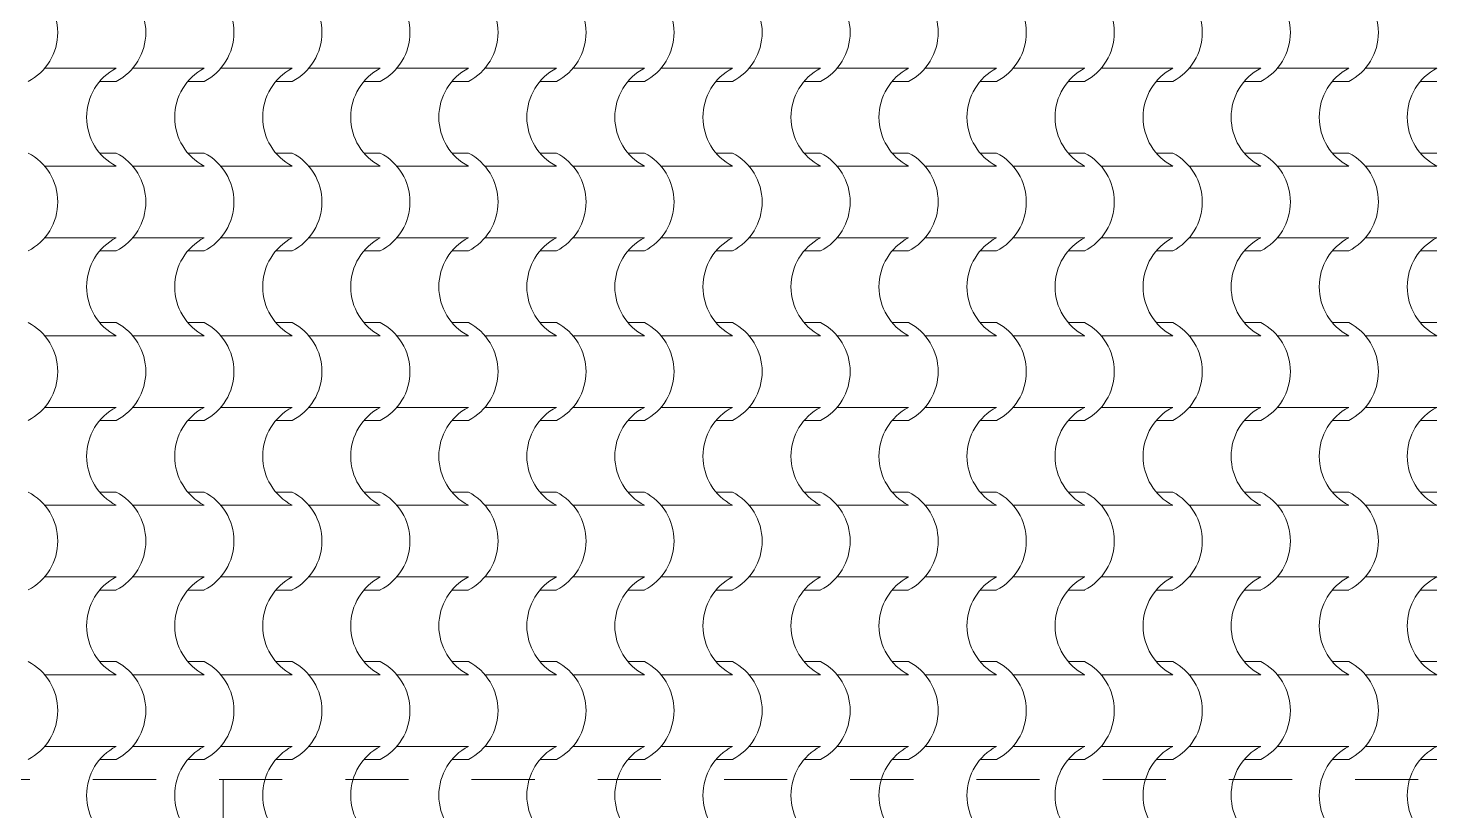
# Model space of a CAD drawing. Header units: metres. Extents: x -41 to 412, y -15 to 25.
# Drawn here: x 138.128 to 140.49, y 7.904 to 9.218 of the extents above; entities that cross this region are included whole.
import ezdxf

# ---------------------------------------------------------------- set-up
doc = ezdxf.new("R2010")
doc.units = ezdxf.units.M
doc.header["$MEASUREMENT"] = 0
doc.linetypes.add('Dashed', pattern=[0.211667, 0.105833, -0.105833])
doc.linetypes.add('Dot & Dashed', pattern=[0.335139, 0.15875, -0.088194, 0, -0.088194])
for name, color, linetype in [('2D Drafting - General', 7, 'Continuous'), ('Shell - Roof', 7, 'Continuous'), ('Structural - Grid', 7, 'Continuous')]:
    doc.layers.add(name, color=color, linetype=linetype)

# ---------------------------------------------------------------- blocks, each defined once
blk = doc.blocks.new('*X48', base_point=(152.192, 0))
at = {"layer": 'Shell - Roof', "color": 23, "linetype": 'Continuous', "lineweight": 13, "true_color": 0xbf8080}
for p, q in [((138.1556, 9.1503), (138.2154, 9.1503)), ((138.2154, 9.1503), (138.2753, 9.1503)), ((138.3032, 9.1503), (138.3631, 9.1503)), ((138.3631, 9.1503), (138.4229, 9.1503)), ((138.4508, 9.1503), (138.5107, 9.1503)), ((138.5107, 9.1503), (138.5706, 9.1503)), ((138.5985, 9.1503), (138.6583, 9.1503)), ((138.6583, 9.1503), (138.7182, 9.1503)), ((138.7461, 9.1503), (138.806, 9.1503)), ((138.806, 9.1503), (138.8658, 9.1503)), ((138.8937, 9.1503), (138.9536, 9.1503)), ((138.9536, 9.1503), (139.0135, 9.1503)), ((139.0414, 9.1503), (139.1012, 9.1503)), ((139.1012, 9.1503), (139.1611, 9.1503)), ((139.189, 9.1503), (139.2489, 9.1503)), ((139.2489, 9.1503), (139.3087, 9.1503)), ((139.3366, 9.1503), (139.3965, 9.1503)), ((139.3965, 9.1503), (139.4564, 9.1503)), ((139.4843, 9.1503), (139.5441, 9.1503)), ((139.5441, 9.1503), (139.604, 9.1503)), ((139.6319, 9.1503), (139.6918, 9.1503)), ((139.6918, 9.1503), (139.7516, 9.1503)), ((139.7795, 9.1503), (139.8394, 9.1503)), ((139.8394, 9.1503), (139.8993, 9.1503)), ((139.9272, 9.1503), (139.987, 9.1503)), ((139.987, 9.1503), (140.0469, 9.1503)), ((140.0748, 9.1503), (140.1347, 9.1503)), ((140.1347, 9.1503), (140.1945, 9.1503)), ((140.2224, 9.1503), (140.2823, 9.1503)), ((140.2823, 9.1503), (140.3422, 9.1503)), ((140.3701, 9.1503), (140.4299, 9.1503)), ((140.4299, 9.1503), (140.4898, 9.1503)), ((138.2478, 9.1283), (138.2753, 9.1283)), ((138.3954, 9.1283), (138.4229, 9.1283)), ((138.5431, 9.1283), (138.5706, 9.1283)), ((138.6907, 9.1283), (138.7182, 9.1283)), ((138.8383, 9.1283), (138.8658, 9.1283)), ((138.986, 9.1283), (139.0135, 9.1283)), ((139.1336, 9.1283), (139.1611, 9.1283)), ((139.2812, 9.1283), (139.3087, 9.1283)), ((139.4289, 9.1283), (139.4564, 9.1283)), ((139.5765, 9.1283), (139.604, 9.1283)), ((139.7241, 9.1283), (139.7516, 9.1283)), ((139.8717, 9.1283), (139.8993, 9.1283)), ((140.0194, 9.1283), (140.0469, 9.1283)), ((140.167, 9.1283), (140.1945, 9.1283)), ((140.3146, 9.1283), (140.3422, 9.1283)), ((140.4623, 9.1283), (140.4898, 9.1283)), ((138.2478, 9.008), (138.2753, 9.008)), ((138.3954, 9.008), (138.4229, 9.008)), ((138.5431, 9.008), (138.5706, 9.008)), ((138.6907, 9.008), (138.7182, 9.008)), ((138.8383, 9.008), (138.8658, 9.008)), ((138.986, 9.008), (139.0135, 9.008)), ((139.1336, 9.008), (139.1611, 9.008)), ((139.2812, 9.008), (139.3087, 9.008)), ((139.4289, 9.008), (139.4564, 9.008)), ((139.5765, 9.008), (139.604, 9.008)), ((139.7241, 9.008), (139.7516, 9.008)), ((139.8717, 9.008), (139.8993, 9.008)), ((140.0194, 9.008), (140.0469, 9.008)), ((140.167, 9.008), (140.1945, 9.008)), ((140.3146, 9.008), (140.3422, 9.008)), ((140.4623, 9.008), (140.4898, 9.008)), ((138.1556, 8.986), (138.2154, 8.986)), ((138.2154, 8.986), (138.2753, 8.986)), ((138.3032, 8.986), (138.3631, 8.986)), ((138.3631, 8.986), (138.4229, 8.986)), ((138.4508, 8.986), (138.5107, 8.986)), ((138.5107, 8.986), (138.5706, 8.986)), ((138.5985, 8.986), (138.6583, 8.986)), ((138.6583, 8.986), (138.7182, 8.986)), ((138.7461, 8.986), (138.806, 8.986)), ((138.806, 8.986), (138.8658, 8.986)), ((138.8937, 8.986), (138.9536, 8.986)), ((138.9536, 8.986), (139.0135, 8.986)), ((139.0414, 8.986), (139.1012, 8.986)), ((139.1012, 8.986), (139.1611, 8.986)), ((139.189, 8.986), (139.2489, 8.986)), ((139.2489, 8.986), (139.3087, 8.986)), ((139.3366, 8.986), (139.3965, 8.986)), ((139.3965, 8.986), (139.4564, 8.986)), ((139.4843, 8.986), (139.5441, 8.986)), ((139.5441, 8.986), (139.604, 8.986)), ((139.6319, 8.986), (139.6918, 8.986)), ((139.6918, 8.986), (139.7516, 8.986)), ((139.7795, 8.986), (139.8394, 8.986)), ((139.8394, 8.986), (139.8993, 8.986)), ((139.9272, 8.986), (139.987, 8.986)), ((139.987, 8.986), (140.0469, 8.986)), ((140.0748, 8.986), (140.1347, 8.986)), ((140.1347, 8.986), (140.1945, 8.986)), ((140.2224, 8.986), (140.2823, 8.986)), ((140.2823, 8.986), (140.3422, 8.986)), ((140.3701, 8.986), (140.4299, 8.986)), ((140.4299, 8.986), (140.4898, 8.986)), ((138.1556, 8.8658), (138.2154, 8.8658)), ((138.2154, 8.8658), (138.2753, 8.8658)), ((138.3032, 8.8658), (138.3631, 8.8658)), ((138.3631, 8.8658), (138.4229, 8.8658)), ((138.4508, 8.8658), (138.5107, 8.8658)), ((138.5107, 8.8658), (138.5706, 8.8658)), ((138.5985, 8.8658), (138.6583, 8.8658)), ((138.6583, 8.8658), (138.7182, 8.8658)), ((138.7461, 8.8658), (138.806, 8.8658)), ((138.806, 8.8658), (138.8658, 8.8658)), ((138.8937, 8.8658), (138.9536, 8.8658)), ((138.9536, 8.8658), (139.0135, 8.8658)), ((139.0414, 8.8658), (139.1012, 8.8658)), ((139.1012, 8.8658), (139.1611, 8.8658)), ((139.189, 8.8658), (139.2489, 8.8658)), ((139.2489, 8.8658), (139.3087, 8.8658)), ((139.3366, 8.8658), (139.3965, 8.8658)), ((139.3965, 8.8658), (139.4564, 8.8658)), ((139.4843, 8.8658), (139.5441, 8.8658)), ((139.5441, 8.8658), (139.604, 8.8658)), ((139.6319, 8.8658), (139.6918, 8.8658)), ((139.6918, 8.8658), (139.7516, 8.8658)), ((139.7795, 8.8658), (139.8394, 8.8658)), ((139.8394, 8.8658), (139.8993, 8.8658)), ((139.9272, 8.8658), (139.987, 8.8658)), ((139.987, 8.8658), (140.0469, 8.8658)), ((140.0748, 8.8658), (140.1347, 8.8658)), ((140.1347, 8.8658), (140.1945, 8.8658)), ((140.2224, 8.8658), (140.2823, 8.8658)), ((140.2823, 8.8658), (140.3422, 8.8658)), ((140.3701, 8.8658), (140.4299, 8.8658)), ((140.4299, 8.8658), (140.4898, 8.8658)), ((138.2478, 8.8438), (138.2753, 8.8438)), ((138.3954, 8.8438), (138.4229, 8.8438)), ((138.5431, 8.8438), (138.5706, 8.8438)), ((138.6907, 8.8438), (138.7182, 8.8438)), ((138.8383, 8.8438), (138.8658, 8.8438)), ((138.986, 8.8438), (139.0135, 8.8438)), ((139.1336, 8.8438), (139.1611, 8.8438)), ((139.2812, 8.8438), (139.3087, 8.8438)), ((139.4289, 8.8438), (139.4564, 8.8438)), ((139.5765, 8.8438), (139.604, 8.8438)), ((139.7241, 8.8438), (139.7516, 8.8438)), ((139.8717, 8.8438), (139.8993, 8.8438)), ((140.0194, 8.8438), (140.0469, 8.8438)), ((140.167, 8.8438), (140.1945, 8.8438)), ((140.3146, 8.8438), (140.3422, 8.8438)), ((140.4623, 8.8438), (140.4898, 8.8438)), ((138.2478, 8.7236), (138.2753, 8.7236)), ((138.3954, 8.7236), (138.4229, 8.7236)), ((138.5431, 8.7236), (138.5706, 8.7236)), ((138.6907, 8.7236), (138.7182, 8.7236)), ((138.8383, 8.7236), (138.8658, 8.7236)), ((138.986, 8.7236), (139.0135, 8.7236)), ((139.1336, 8.7236), (139.1611, 8.7236)), ((139.2812, 8.7236), (139.3087, 8.7236)), ((139.4289, 8.7236), (139.4564, 8.7236)), ((139.5765, 8.7236), (139.604, 8.7236)), ((139.7241, 8.7236), (139.7516, 8.7236)), ((139.8717, 8.7236), (139.8993, 8.7236)), ((140.0194, 8.7236), (140.0469, 8.7236)), ((140.167, 8.7236), (140.1945, 8.7236)), ((140.3146, 8.7236), (140.3422, 8.7236)), ((140.4623, 8.7236), (140.4898, 8.7236)), ((138.1556, 8.7015), (138.2154, 8.7015)), ((138.2154, 8.7015), (138.2753, 8.7015)), ((138.3032, 8.7015), (138.3631, 8.7015)), ((138.3631, 8.7015), (138.4229, 8.7015)), ((138.4508, 8.7015), (138.5107, 8.7015)), ((138.5107, 8.7015), (138.5706, 8.7015)), ((138.5985, 8.7015), (138.6583, 8.7015)), ((138.6583, 8.7015), (138.7182, 8.7015)), ((138.7461, 8.7015), (138.806, 8.7015)), ((138.806, 8.7015), (138.8658, 8.7015)), ((138.8937, 8.7015), (138.9536, 8.7015)), ((138.9536, 8.7015), (139.0135, 8.7015)), ((139.0414, 8.7015), (139.1012, 8.7015)), ((139.1012, 8.7015), (139.1611, 8.7015)), ((139.189, 8.7015), (139.2489, 8.7015)), ((139.2489, 8.7015), (139.3087, 8.7015)), ((139.3366, 8.7015), (139.3965, 8.7015)), ((139.3965, 8.7015), (139.4564, 8.7015)), ((139.4843, 8.7015), (139.5441, 8.7015)), ((139.5441, 8.7015), (139.604, 8.7015)), ((139.6319, 8.7015), (139.6918, 8.7015)), ((139.6918, 8.7015), (139.7516, 8.7015)), ((139.7795, 8.7015), (139.8394, 8.7015)), ((139.8394, 8.7015), (139.8993, 8.7015)), ((139.9272, 8.7015), (139.987, 8.7015)), ((139.987, 8.7015), (140.0469, 8.7015)), ((140.0748, 8.7015), (140.1347, 8.7015)), ((140.1347, 8.7015), (140.1945, 8.7015)), ((140.2224, 8.7015), (140.2823, 8.7015)), ((140.2823, 8.7015), (140.3422, 8.7015)), ((140.3701, 8.7015), (140.4299, 8.7015)), ((140.4299, 8.7015), (140.4898, 8.7015)), ((138.1556, 8.5813), (138.2154, 8.5813)), ((138.2154, 8.5813), (138.2753, 8.5813)), ((138.3032, 8.5813), (138.3631, 8.5813)), ((138.3631, 8.5813), (138.4229, 8.5813)), ((138.4508, 8.5813), (138.5107, 8.5813)), ((138.5107, 8.5813), (138.5706, 8.5813)), ((138.5985, 8.5813), (138.6583, 8.5813)), ((138.6583, 8.5813), (138.7182, 8.5813)), ((138.7461, 8.5813), (138.806, 8.5813)), ((138.806, 8.5813), (138.8658, 8.5813)), ((138.8937, 8.5813), (138.9536, 8.5813)), ((138.9536, 8.5813), (139.0135, 8.5813)), ((139.0414, 8.5813), (139.1012, 8.5813)), ((139.1012, 8.5813), (139.1611, 8.5813)), ((139.189, 8.5813), (139.2489, 8.5813)), ((139.2489, 8.5813), (139.3087, 8.5813)), ((139.3366, 8.5813), (139.3965, 8.5813)), ((139.3965, 8.5813), (139.4564, 8.5813)), ((139.4843, 8.5813), (139.5441, 8.5813)), ((139.5441, 8.5813), (139.604, 8.5813)), ((139.6319, 8.5813), (139.6918, 8.5813)), ((139.6918, 8.5813), (139.7516, 8.5813)), ((139.7795, 8.5813), (139.8394, 8.5813)), ((139.8394, 8.5813), (139.8993, 8.5813)), ((139.9272, 8.5813), (139.987, 8.5813)), ((139.987, 8.5813), (140.0469, 8.5813)), ((140.0748, 8.5813), (140.1347, 8.5813)), ((140.1347, 8.5813), (140.1945, 8.5813)), ((140.2224, 8.5813), (140.2823, 8.5813)), ((140.2823, 8.5813), (140.3422, 8.5813)), ((140.3701, 8.5813), (140.4299, 8.5813)), ((140.4299, 8.5813), (140.4898, 8.5813)), ((138.2478, 8.5593), (138.2753, 8.5593)), ((138.3954, 8.5593), (138.4229, 8.5593)), ((138.5431, 8.5593), (138.5706, 8.5593)), ((138.6907, 8.5593), (138.7182, 8.5593)), ((138.8383, 8.5593), (138.8658, 8.5593)), ((138.986, 8.5593), (139.0135, 8.5593)), ((139.1336, 8.5593), (139.1611, 8.5593)), ((139.2812, 8.5593), (139.3087, 8.5593)), ((139.4289, 8.5593), (139.4564, 8.5593)), ((139.5765, 8.5593), (139.604, 8.5593)), ((139.7241, 8.5593), (139.7516, 8.5593)), ((139.8717, 8.5593), (139.8993, 8.5593)), ((140.0194, 8.5593), (140.0469, 8.5593)), ((140.167, 8.5593), (140.1945, 8.5593)), ((140.3146, 8.5593), (140.3422, 8.5593)), ((140.4623, 8.5593), (140.4898, 8.5593)), ((138.2478, 8.4391), (138.2753, 8.4391)), ((138.3954, 8.4391), (138.4229, 8.4391)), ((138.5431, 8.4391), (138.5706, 8.4391)), ((138.6907, 8.4391), (138.7182, 8.4391)), ((138.8383, 8.4391), (138.8658, 8.4391)), ((138.986, 8.4391), (139.0135, 8.4391)), ((139.1336, 8.4391), (139.1611, 8.4391)), ((139.2812, 8.4391), (139.3087, 8.4391)), ((139.4289, 8.4391), (139.4564, 8.4391)), ((139.5765, 8.4391), (139.604, 8.4391)), ((139.7241, 8.4391), (139.7516, 8.4391)), ((139.8717, 8.4391), (139.8993, 8.4391)), ((140.0194, 8.4391), (140.0469, 8.4391)), ((140.167, 8.4391), (140.1945, 8.4391)), ((140.3146, 8.4391), (140.3422, 8.4391)), ((140.4623, 8.4391), (140.4898, 8.4391)), ((138.1556, 8.4171), (138.2154, 8.4171)), ((138.2154, 8.4171), (138.2753, 8.4171)), ((138.3032, 8.4171), (138.3631, 8.4171)), ((138.3631, 8.4171), (138.4229, 8.4171)), ((138.4508, 8.4171), (138.5107, 8.4171)), ((138.5107, 8.4171), (138.5706, 8.4171)), ((138.5985, 8.4171), (138.6583, 8.4171)), ((138.6583, 8.4171), (138.7182, 8.4171)), ((138.7461, 8.4171), (138.806, 8.4171)), ((138.806, 8.4171), (138.8658, 8.4171)), ((138.8937, 8.4171), (138.9536, 8.4171)), ((138.9536, 8.4171), (139.0135, 8.4171)), ((139.0414, 8.4171), (139.1012, 8.4171)), ((139.1012, 8.4171), (139.1611, 8.4171)), ((139.189, 8.4171), (139.2489, 8.4171)), ((139.2489, 8.4171), (139.3087, 8.4171)), ((139.3366, 8.4171), (139.3965, 8.4171)), ((139.3965, 8.4171), (139.4564, 8.4171)), ((139.4843, 8.4171), (139.5441, 8.4171)), ((139.5441, 8.4171), (139.604, 8.4171)), ((139.6319, 8.4171), (139.6918, 8.4171)), ((139.6918, 8.4171), (139.7516, 8.4171)), ((139.7795, 8.4171), (139.8394, 8.4171)), ((139.8394, 8.4171), (139.8993, 8.4171)), ((139.9272, 8.4171), (139.987, 8.4171)), ((139.987, 8.4171), (140.0469, 8.4171)), ((140.0748, 8.4171), (140.1347, 8.4171)), ((140.1347, 8.4171), (140.1945, 8.4171)), ((140.2224, 8.4171), (140.2823, 8.4171)), ((140.2823, 8.4171), (140.3422, 8.4171)), ((140.3701, 8.4171), (140.4299, 8.4171)), ((140.4299, 8.4171), (140.4898, 8.4171)), ((138.1556, 8.2968), (138.2154, 8.2968)), ((138.2154, 8.2968), (138.2753, 8.2968)), ((138.3032, 8.2968), (138.3631, 8.2968)), ((138.3631, 8.2968), (138.4229, 8.2968)), ((138.4508, 8.2968), (138.5107, 8.2968)), ((138.5107, 8.2968), (138.5706, 8.2968)), ((138.5985, 8.2968), (138.6583, 8.2968)), ((138.6583, 8.2968), (138.7182, 8.2968)), ((138.7461, 8.2968), (138.806, 8.2968)), ((138.806, 8.2968), (138.8658, 8.2968)), ((138.8937, 8.2968), (138.9536, 8.2968)), ((138.9536, 8.2968), (139.0135, 8.2968)), ((139.0414, 8.2968), (139.1012, 8.2968)), ((139.1012, 8.2968), (139.1611, 8.2968)), ((139.189, 8.2968), (139.2489, 8.2968)), ((139.2489, 8.2968), (139.3087, 8.2968)), ((139.3366, 8.2968), (139.3965, 8.2968)), ((139.3965, 8.2968), (139.4564, 8.2968)), ((139.4843, 8.2968), (139.5441, 8.2968)), ((139.5441, 8.2968), (139.604, 8.2968)), ((139.6319, 8.2968), (139.6918, 8.2968)), ((139.6918, 8.2968), (139.7516, 8.2968)), ((139.7795, 8.2968), (139.8394, 8.2968)), ((139.8394, 8.2968), (139.8993, 8.2968)), ((139.9272, 8.2968), (139.987, 8.2968)), ((139.987, 8.2968), (140.0469, 8.2968)), ((140.0748, 8.2968), (140.1347, 8.2968)), ((140.1347, 8.2968), (140.1945, 8.2968)), ((140.2224, 8.2968), (140.2823, 8.2968)), ((140.2823, 8.2968), (140.3422, 8.2968)), ((140.3701, 8.2968), (140.4299, 8.2968)), ((140.4299, 8.2968), (140.4898, 8.2968)), ((138.2478, 8.2748), (138.2753, 8.2748)), ((138.3954, 8.2748), (138.4229, 8.2748)), ((138.5431, 8.2748), (138.5706, 8.2748)), ((138.6907, 8.2748), (138.7182, 8.2748)), ((138.8383, 8.2748), (138.8658, 8.2748)), ((138.986, 8.2748), (139.0135, 8.2748)), ((139.1336, 8.2748), (139.1611, 8.2748)), ((139.2812, 8.2748), (139.3087, 8.2748)), ((139.4289, 8.2748), (139.4564, 8.2748)), ((139.5765, 8.2748), (139.604, 8.2748)), ((139.7241, 8.2748), (139.7516, 8.2748)), ((139.8717, 8.2748), (139.8993, 8.2748)), ((140.0194, 8.2748), (140.0469, 8.2748)), ((140.167, 8.2748), (140.1945, 8.2748)), ((140.3146, 8.2748), (140.3422, 8.2748)), ((140.4623, 8.2748), (140.4898, 8.2748)), ((138.2478, 8.1546), (138.2753, 8.1546)), ((138.3954, 8.1546), (138.4229, 8.1546)), ((138.5431, 8.1546), (138.5706, 8.1546)), ((138.6907, 8.1546), (138.7182, 8.1546)), ((138.8383, 8.1546), (138.8658, 8.1546)), ((138.986, 8.1546), (139.0135, 8.1546)), ((139.1336, 8.1546), (139.1611, 8.1546)), ((139.2812, 8.1546), (139.3087, 8.1546)), ((139.4289, 8.1546), (139.4564, 8.1546)), ((139.5765, 8.1546), (139.604, 8.1546)), ((139.7241, 8.1546), (139.7516, 8.1546)), ((139.8717, 8.1546), (139.8993, 8.1546)), ((140.0194, 8.1546), (140.0469, 8.1546)), ((140.167, 8.1546), (140.1945, 8.1546)), ((140.3146, 8.1546), (140.3422, 8.1546)), ((140.4623, 8.1546), (140.4898, 8.1546)), ((138.1556, 8.1326), (138.2154, 8.1326)), ((138.2154, 8.1326), (138.2753, 8.1326)), ((138.3032, 8.1326), (138.3631, 8.1326)), ((138.3631, 8.1326), (138.4229, 8.1326)), ((138.4508, 8.1326), (138.5107, 8.1326)), ((138.5107, 8.1326), (138.5706, 8.1326)), ((138.5985, 8.1326), (138.6583, 8.1326)), ((138.6583, 8.1326), (138.7182, 8.1326)), ((138.7461, 8.1326), (138.806, 8.1326)), ((138.806, 8.1326), (138.8658, 8.1326)), ((138.8937, 8.1326), (138.9536, 8.1326)), ((138.9536, 8.1326), (139.0135, 8.1326)), ((139.0414, 8.1326), (139.1012, 8.1326)), ((139.1012, 8.1326), (139.1611, 8.1326)), ((139.189, 8.1326), (139.2489, 8.1326)), ((139.2489, 8.1326), (139.3087, 8.1326)), ((139.3366, 8.1326), (139.3965, 8.1326)), ((139.3965, 8.1326), (139.4564, 8.1326)), ((139.4843, 8.1326), (139.5441, 8.1326)), ((139.5441, 8.1326), (139.604, 8.1326)), ((139.6319, 8.1326), (139.6918, 8.1326)), ((139.6918, 8.1326), (139.7516, 8.1326)), ((139.7795, 8.1326), (139.8394, 8.1326)), ((139.8394, 8.1326), (139.8993, 8.1326)), ((139.9272, 8.1326), (139.987, 8.1326)), ((139.987, 8.1326), (140.0469, 8.1326)), ((140.0748, 8.1326), (140.1347, 8.1326)), ((140.1347, 8.1326), (140.1945, 8.1326)), ((140.2224, 8.1326), (140.2823, 8.1326)), ((140.2823, 8.1326), (140.3422, 8.1326)), ((140.3701, 8.1326), (140.4299, 8.1326)), ((140.4299, 8.1326), (140.4898, 8.1326)), ((138.1556, 8.0124), (138.2154, 8.0124)), ((138.2154, 8.0124), (138.2753, 8.0124)), ((138.3032, 8.0124), (138.3631, 8.0124)), ((138.3631, 8.0124), (138.4229, 8.0124)), ((138.4508, 8.0124), (138.5107, 8.0124)), ((138.5107, 8.0124), (138.5706, 8.0124)), ((138.5985, 8.0124), (138.6583, 8.0124)), ((138.6583, 8.0124), (138.7182, 8.0124)), ((138.7461, 8.0124), (138.806, 8.0124)), ((138.806, 8.0124), (138.8658, 8.0124)), ((138.8937, 8.0124), (138.9536, 8.0124)), ((138.9536, 8.0124), (139.0135, 8.0124)), ((139.0414, 8.0124), (139.1012, 8.0124)), ((139.1012, 8.0124), (139.1611, 8.0124)), ((139.189, 8.0124), (139.2489, 8.0124)), ((139.2489, 8.0124), (139.3087, 8.0124)), ((139.3366, 8.0124), (139.3965, 8.0124)), ((139.3965, 8.0124), (139.4564, 8.0124)), ((139.4843, 8.0124), (139.5441, 8.0124)), ((139.5441, 8.0124), (139.604, 8.0124)), ((139.6319, 8.0124), (139.6918, 8.0124)), ((139.6918, 8.0124), (139.7516, 8.0124)), ((139.7795, 8.0124), (139.8394, 8.0124)), ((139.8394, 8.0124), (139.8993, 8.0124)), ((139.9272, 8.0124), (139.987, 8.0124)), ((139.987, 8.0124), (140.0469, 8.0124)), ((140.0748, 8.0124), (140.1347, 8.0124)), ((140.1347, 8.0124), (140.1945, 8.0124)), ((140.2224, 8.0124), (140.2823, 8.0124)), ((140.2823, 8.0124), (140.3422, 8.0124)), ((140.3701, 8.0124), (140.4299, 8.0124)), ((140.4299, 8.0124), (140.4898, 8.0124)), ((138.2478, 7.9903), (138.2753, 7.9903)), ((138.3954, 7.9903), (138.4229, 7.9903)), ((138.5431, 7.9903), (138.5706, 7.9903)), ((138.6907, 7.9903), (138.7182, 7.9903)), ((138.8383, 7.9903), (138.8658, 7.9903)), ((138.986, 7.9903), (139.0135, 7.9903)), ((139.1336, 7.9903), (139.1611, 7.9903)), ((139.2812, 7.9903), (139.3087, 7.9903)), ((139.4289, 7.9903), (139.4564, 7.9903)), ((139.5765, 7.9903), (139.604, 7.9903)), ((139.7241, 7.9903), (139.7516, 7.9903)), ((139.8717, 7.9903), (139.8993, 7.9903)), ((140.0194, 7.9903), (140.0469, 7.9903)), ((140.167, 7.9903), (140.1945, 7.9903)), ((140.3146, 7.9903), (140.3422, 7.9903)), ((140.4623, 7.9903), (140.4898, 7.9903))]:
    blk.add_line(p, q, dxfattribs=at)
for centre, major_axis, start_param, end_param in [((138.0871, 9.2104), (0, 0.0919), 3.607672, 5.817106), ((138.2347, 9.2104), (0, 0.0919), 3.607672, 5.817106), ((138.3824, 9.2104), (0, 0.0919), 3.607672, 5.817106), ((138.53, 9.2104), (0, 0.0919), 3.607672, 5.817106), ((138.6776, 9.2104), (0, 0.0919), 3.607672, 5.817106), ((138.8253, 9.2104), (0, 0.0919), 3.607672, 5.817106), ((138.9729, 9.2104), (0, 0.0919), 3.607672, 5.817106), ((139.1205, 9.2104), (0, 0.0919), 3.607672, 5.817106), ((139.2682, 9.2104), (0, 0.0919), 3.607672, 5.817106), ((139.4158, 9.2104), (0, 0.0919), 3.607672, 5.817106), ((139.5634, 9.2104), (0, 0.0919), 3.607672, 5.817106), ((139.7111, 9.2104), (0, 0.0919), 3.607672, 5.817106), ((139.8587, 9.2104), (0, 0.0919), 3.607672, 5.817106), ((140.0063, 9.2104), (0, 0.0919), 3.607672, 5.817106), ((140.154, 9.2104), (0, 0.0919), 3.607672, 5.817106), ((140.3016, 9.2104), (0, 0.0919), 3.607672, 5.817106), ((138.3165, 9.0679), (0, 0.0925), 0.471039, 1.56782), ((138.4642, 9.0679), (0, 0.0925), 0.471039, 1.56782), ((138.6118, 9.0679), (0, 0.0925), 0.471039, 1.56782), ((138.7594, 9.0679), (0, 0.0925), 0.471039, 1.56782), ((138.9071, 9.0679), (0, 0.0925), 0.471039, 1.56782), ((139.0547, 9.0679), (0, 0.0925), 0.471039, 1.56782), ((139.2023, 9.0679), (0, 0.0925), 0.471039, 1.56782), ((139.35, 9.0679), (0, 0.0925), 0.471039, 1.56782), ((139.4976, 9.0679), (0, 0.0925), 0.471039, 1.56782), ((139.6452, 9.0679), (0, 0.0925), 0.471039, 1.56782), ((139.7928, 9.0679), (0, 0.0925), 0.471039, 1.56782), ((139.9405, 9.0679), (0, 0.0925), 0.471039, 1.56782), ((140.0881, 9.0679), (0, 0.0925), 0.471039, 1.56782), ((140.2357, 9.0679), (0, 0.0925), 0.471039, 1.56782), ((140.3834, 9.0679), (0, 0.0925), 0.471039, 1.56782), ((140.531, 9.0679), (0, 0.0925), 0.471039, 1.56782), ((138.3165, 9.0684), (0, 0.0925), 1.573772, 2.670554), ((138.4642, 9.0684), (0, 0.0925), 1.573772, 2.670554), ((138.6118, 9.0684), (0, 0.0925), 1.573772, 2.670554), ((138.7594, 9.0684), (0, 0.0925), 1.573772, 2.670554), ((138.9071, 9.0684), (0, 0.0925), 1.573772, 2.670554), ((139.0547, 9.0684), (0, 0.0925), 1.573772, 2.670554), ((139.2023, 9.0684), (0, 0.0925), 1.573772, 2.670554), ((139.35, 9.0684), (0, 0.0925), 1.573772, 2.670554), ((139.4976, 9.0684), (0, 0.0925), 1.573772, 2.670554), ((139.6452, 9.0684), (0, 0.0925), 1.573772, 2.670554), ((139.7928, 9.0684), (0, 0.0925), 1.573772, 2.670554), ((139.9405, 9.0684), (0, 0.0925), 1.573772, 2.670554), ((140.0881, 9.0684), (0, 0.0925), 1.573772, 2.670554), ((140.2357, 9.0684), (0, 0.0925), 1.573772, 2.670554), ((140.3834, 9.0684), (0, 0.0925), 1.573772, 2.670554), ((140.531, 9.0684), (0, 0.0925), 1.573772, 2.670554), ((138.0871, 8.9259), (0, 0.0919), 3.607672, 5.817106), ((138.2347, 8.9259), (0, 0.0919), 3.607672, 5.817106), ((138.3824, 8.9259), (0, 0.0919), 3.607672, 5.817106), ((138.53, 8.9259), (0, 0.0919), 3.607672, 5.817106), ((138.6776, 8.9259), (0, 0.0919), 3.607672, 5.817106), ((138.8253, 8.9259), (0, 0.0919), 3.607672, 5.817106), ((138.9729, 8.9259), (0, 0.0919), 3.607672, 5.817106), ((139.1205, 8.9259), (0, 0.0919), 3.607672, 5.817106), ((139.2682, 8.9259), (0, 0.0919), 3.607672, 5.817106), ((139.4158, 8.9259), (0, 0.0919), 3.607672, 5.817106), ((139.5634, 8.9259), (0, 0.0919), 3.607672, 5.817106), ((139.7111, 8.9259), (0, 0.0919), 3.607672, 5.817106), ((139.8587, 8.9259), (0, 0.0919), 3.607672, 5.817106), ((140.0063, 8.9259), (0, 0.0919), 3.607672, 5.817106), ((140.154, 8.9259), (0, 0.0919), 3.607672, 5.817106), ((140.3016, 8.9259), (0, 0.0919), 3.607672, 5.817106), ((138.3165, 8.7834), (0, 0.0925), 0.471039, 1.56782), ((138.4642, 8.7834), (0, 0.0925), 0.471039, 1.56782), ((138.6118, 8.7834), (0, 0.0925), 0.471039, 1.56782), ((138.7594, 8.7834), (0, 0.0925), 0.471039, 1.56782), ((138.9071, 8.7834), (0, 0.0925), 0.471039, 1.56782), ((139.0547, 8.7834), (0, 0.0925), 0.471039, 1.56782), ((139.2023, 8.7834), (0, 0.0925), 0.471039, 1.56782), ((139.35, 8.7834), (0, 0.0925), 0.471039, 1.56782), ((139.4976, 8.7834), (0, 0.0925), 0.471039, 1.56782), ((139.6452, 8.7834), (0, 0.0925), 0.471039, 1.56782), ((139.7928, 8.7834), (0, 0.0925), 0.471039, 1.56782), ((139.9405, 8.7834), (0, 0.0925), 0.471039, 1.56782), ((140.0881, 8.7834), (0, 0.0925), 0.471039, 1.56782), ((140.2357, 8.7834), (0, 0.0925), 0.471039, 1.56782), ((140.3834, 8.7834), (0, 0.0925), 0.471039, 1.56782), ((140.531, 8.7834), (0, 0.0925), 0.471039, 1.56782), ((138.3165, 8.7839), (0, 0.0925), 1.573772, 2.670554), ((138.4642, 8.7839), (0, 0.0925), 1.573772, 2.670554), ((138.6118, 8.7839), (0, 0.0925), 1.573772, 2.670554), ((138.7594, 8.7839), (0, 0.0925), 1.573772, 2.670554), ((138.9071, 8.7839), (0, 0.0925), 1.573772, 2.670554), ((139.0547, 8.7839), (0, 0.0925), 1.573772, 2.670554), ((139.2023, 8.7839), (0, 0.0925), 1.573772, 2.670554), ((139.35, 8.7839), (0, 0.0925), 1.573772, 2.670554), ((139.4976, 8.7839), (0, 0.0925), 1.573772, 2.670554), ((139.6452, 8.7839), (0, 0.0925), 1.573772, 2.670554), ((139.7928, 8.7839), (0, 0.0925), 1.573772, 2.670554), ((139.9405, 8.7839), (0, 0.0925), 1.573772, 2.670554), ((140.0881, 8.7839), (0, 0.0925), 1.573772, 2.670554), ((140.2357, 8.7839), (0, 0.0925), 1.573772, 2.670554), ((140.3834, 8.7839), (0, 0.0925), 1.573772, 2.670554), ((140.531, 8.7839), (0, 0.0925), 1.573772, 2.670554), ((138.0871, 8.6414), (0, 0.0919), 3.607672, 5.817106), ((138.2347, 8.6414), (0, 0.0919), 3.607672, 5.817106), ((138.3824, 8.6414), (0, 0.0919), 3.607672, 5.817106), ((138.53, 8.6414), (0, 0.0919), 3.607672, 5.817106), ((138.6776, 8.6414), (0, 0.0919), 3.607672, 5.817106), ((138.8253, 8.6414), (0, 0.0919), 3.607672, 5.817106), ((138.9729, 8.6414), (0, 0.0919), 3.607672, 5.817106), ((139.1205, 8.6414), (0, 0.0919), 3.607672, 5.817106), ((139.2682, 8.6414), (0, 0.0919), 3.607672, 5.817106), ((139.4158, 8.6414), (0, 0.0919), 3.607672, 5.817106), ((139.5634, 8.6414), (0, 0.0919), 3.607672, 5.817106), ((139.7111, 8.6414), (0, 0.0919), 3.607672, 5.817106), ((139.8587, 8.6414), (0, 0.0919), 3.607672, 5.817106), ((140.0063, 8.6414), (0, 0.0919), 3.607672, 5.817106), ((140.154, 8.6414), (0, 0.0919), 3.607672, 5.817106), ((140.3016, 8.6414), (0, 0.0919), 3.607672, 5.817106), ((138.3165, 8.4989), (0, 0.0925), 0.471039, 1.56782), ((138.4642, 8.4989), (0, 0.0925), 0.471039, 1.56782), ((138.6118, 8.4989), (0, 0.0925), 0.471039, 1.56782), ((138.7594, 8.4989), (0, 0.0925), 0.471039, 1.56782), ((138.9071, 8.4989), (0, 0.0925), 0.471039, 1.56782), ((139.0547, 8.4989), (0, 0.0925), 0.471039, 1.56782), ((139.2023, 8.4989), (0, 0.0925), 0.471039, 1.56782), ((139.35, 8.4989), (0, 0.0925), 0.471039, 1.56782), ((139.4976, 8.4989), (0, 0.0925), 0.471039, 1.56782), ((139.6452, 8.4989), (0, 0.0925), 0.471039, 1.56782), ((139.7928, 8.4989), (0, 0.0925), 0.471039, 1.56782), ((139.9405, 8.4989), (0, 0.0925), 0.471039, 1.56782), ((140.0881, 8.4989), (0, 0.0925), 0.471039, 1.56782), ((140.2357, 8.4989), (0, 0.0925), 0.471039, 1.56782), ((140.3834, 8.4989), (0, 0.0925), 0.471039, 1.56782), ((140.531, 8.4989), (0, 0.0925), 0.471039, 1.56782), ((138.3165, 8.4995), (0, 0.0925), 1.573772, 2.670554), ((138.4642, 8.4995), (0, 0.0925), 1.573772, 2.670554), ((138.6118, 8.4995), (0, 0.0925), 1.573772, 2.670554), ((138.7594, 8.4995), (0, 0.0925), 1.573772, 2.670554), ((138.9071, 8.4995), (0, 0.0925), 1.573772, 2.670554), ((139.0547, 8.4995), (0, 0.0925), 1.573772, 2.670554), ((139.2023, 8.4995), (0, 0.0925), 1.573772, 2.670554), ((139.35, 8.4995), (0, 0.0925), 1.573772, 2.670554), ((139.4976, 8.4995), (0, 0.0925), 1.573772, 2.670554), ((139.6452, 8.4995), (0, 0.0925), 1.573772, 2.670554), ((139.7928, 8.4995), (0, 0.0925), 1.573772, 2.670554), ((139.9405, 8.4995), (0, 0.0925), 1.573772, 2.670554), ((140.0881, 8.4995), (0, 0.0925), 1.573772, 2.670554), ((140.2357, 8.4995), (0, 0.0925), 1.573772, 2.670554), ((140.3834, 8.4995), (0, 0.0925), 1.573772, 2.670554), ((140.531, 8.4995), (0, 0.0925), 1.573772, 2.670554), ((138.0871, 8.357), (0, 0.0919), 3.607672, 5.817106), ((138.2347, 8.357), (0, 0.0919), 3.607672, 5.817106), ((138.3824, 8.357), (0, 0.0919), 3.607672, 5.817106), ((138.53, 8.357), (0, 0.0919), 3.607672, 5.817106), ((138.6776, 8.357), (0, 0.0919), 3.607672, 5.817106), ((138.8253, 8.357), (0, 0.0919), 3.607672, 5.817106), ((138.9729, 8.357), (0, 0.0919), 3.607672, 5.817106), ((139.1205, 8.357), (0, 0.0919), 3.607672, 5.817106), ((139.2682, 8.357), (0, 0.0919), 3.607672, 5.817106), ((139.4158, 8.357), (0, 0.0919), 3.607672, 5.817106), ((139.5634, 8.357), (0, 0.0919), 3.607672, 5.817106), ((139.7111, 8.357), (0, 0.0919), 3.607672, 5.817106), ((139.8587, 8.357), (0, 0.0919), 3.607672, 5.817106), ((140.0063, 8.357), (0, 0.0919), 3.607672, 5.817106), ((140.154, 8.357), (0, 0.0919), 3.607672, 5.817106), ((140.3016, 8.357), (0, 0.0919), 3.607672, 5.817106), ((138.3165, 8.2144), (0, 0.0925), 0.471039, 1.56782), ((138.4642, 8.2144), (0, 0.0925), 0.471039, 1.56782), ((138.6118, 8.2144), (0, 0.0925), 0.471039, 1.56782), ((138.7594, 8.2144), (0, 0.0925), 0.471039, 1.56782), ((138.9071, 8.2144), (0, 0.0925), 0.471039, 1.56782), ((139.0547, 8.2144), (0, 0.0925), 0.471039, 1.56782), ((139.2023, 8.2144), (0, 0.0925), 0.471039, 1.56782), ((139.35, 8.2144), (0, 0.0925), 0.471039, 1.56782), ((139.4976, 8.2144), (0, 0.0925), 0.471039, 1.56782), ((139.6452, 8.2144), (0, 0.0925), 0.471039, 1.56782), ((139.7928, 8.2144), (0, 0.0925), 0.471039, 1.56782), ((139.9405, 8.2144), (0, 0.0925), 0.471039, 1.56782), ((140.0881, 8.2144), (0, 0.0925), 0.471039, 1.56782), ((140.2357, 8.2144), (0, 0.0925), 0.471039, 1.56782), ((140.3834, 8.2144), (0, 0.0925), 0.471039, 1.56782), ((140.531, 8.2144), (0, 0.0925), 0.471039, 1.56782), ((138.3165, 8.215), (0, 0.0925), 1.573772, 2.670554), ((138.4642, 8.215), (0, 0.0925), 1.573772, 2.670554), ((138.6118, 8.215), (0, 0.0925), 1.573772, 2.670554), ((138.7594, 8.215), (0, 0.0925), 1.573772, 2.670554), ((138.9071, 8.215), (0, 0.0925), 1.573772, 2.670554), ((139.0547, 8.215), (0, 0.0925), 1.573772, 2.670554), ((139.2023, 8.215), (0, 0.0925), 1.573772, 2.670554), ((139.35, 8.215), (0, 0.0925), 1.573772, 2.670554), ((139.4976, 8.215), (0, 0.0925), 1.573772, 2.670554), ((139.6452, 8.215), (0, 0.0925), 1.573772, 2.670554), ((139.7928, 8.215), (0, 0.0925), 1.573772, 2.670554), ((139.9405, 8.215), (0, 0.0925), 1.573772, 2.670554), ((140.0881, 8.215), (0, 0.0925), 1.573772, 2.670554), ((140.2357, 8.215), (0, 0.0925), 1.573772, 2.670554), ((140.3834, 8.215), (0, 0.0925), 1.573772, 2.670554), ((140.531, 8.215), (0, 0.0925), 1.573772, 2.670554), ((138.0871, 8.0725), (0, 0.0919), 3.607672, 5.817106), ((138.2347, 8.0725), (0, 0.0919), 3.607672, 5.817106), ((138.3824, 8.0725), (0, 0.0919), 3.607672, 5.817106), ((138.53, 8.0725), (0, 0.0919), 3.607672, 5.817106), ((138.6776, 8.0725), (0, 0.0919), 3.607672, 5.817106), ((138.8253, 8.0725), (0, 0.0919), 3.607672, 5.817106), ((138.9729, 8.0725), (0, 0.0919), 3.607672, 5.817106), ((139.1205, 8.0725), (0, 0.0919), 3.607672, 5.817106), ((139.2682, 8.0725), (0, 0.0919), 3.607672, 5.817106), ((139.4158, 8.0725), (0, 0.0919), 3.607672, 5.817106), ((139.5634, 8.0725), (0, 0.0919), 3.607672, 5.817106), ((139.7111, 8.0725), (0, 0.0919), 3.607672, 5.817106), ((139.8587, 8.0725), (0, 0.0919), 3.607672, 5.817106), ((140.0063, 8.0725), (0, 0.0919), 3.607672, 5.817106), ((140.154, 8.0725), (0, 0.0919), 3.607672, 5.817106), ((140.3016, 8.0725), (0, 0.0919), 3.607672, 5.817106), ((138.3165, 7.93), (0, 0.0925), 0.471039, 1.56782), ((138.4642, 7.93), (0, 0.0925), 0.471039, 1.56782), ((138.6118, 7.93), (0, 0.0925), 0.471039, 1.56782), ((138.7594, 7.93), (0, 0.0925), 0.471039, 1.56782), ((138.9071, 7.93), (0, 0.0925), 0.471039, 1.56782), ((139.0547, 7.93), (0, 0.0925), 0.471039, 1.56782), ((139.2023, 7.93), (0, 0.0925), 0.471039, 1.56782), ((139.35, 7.93), (0, 0.0925), 0.471039, 1.56782), ((139.4976, 7.93), (0, 0.0925), 0.471039, 1.56782), ((139.6452, 7.93), (0, 0.0925), 0.471039, 1.56782), ((139.7928, 7.93), (0, 0.0925), 0.471039, 1.56782), ((139.9405, 7.93), (0, 0.0925), 0.471039, 1.56782), ((140.0881, 7.93), (0, 0.0925), 0.471039, 1.56782), ((140.2357, 7.93), (0, 0.0925), 0.471039, 1.56782), ((140.3834, 7.93), (0, 0.0925), 0.471039, 1.56782), ((140.531, 7.93), (0, 0.0925), 0.471039, 1.56782), ((138.3165, 7.9305), (0, 0.0925), 1.573772, 2.670554), ((138.4642, 7.9305), (0, 0.0925), 1.573772, 2.670554), ((138.6118, 7.9305), (0, 0.0925), 1.573772, 2.670554), ((138.7594, 7.9305), (0, 0.0925), 1.573772, 2.670554), ((138.9071, 7.9305), (0, 0.0925), 1.573772, 2.670554), ((139.0547, 7.9305), (0, 0.0925), 1.573772, 2.670554), ((139.2023, 7.9305), (0, 0.0925), 1.573772, 2.670554), ((139.35, 7.9305), (0, 0.0925), 1.573772, 2.670554), ((139.4976, 7.9305), (0, 0.0925), 1.573772, 2.670554), ((139.6452, 7.9305), (0, 0.0925), 1.573772, 2.670554), ((139.7928, 7.9305), (0, 0.0925), 1.573772, 2.670554), ((139.9405, 7.9305), (0, 0.0925), 1.573772, 2.670554), ((140.0881, 7.9305), (0, 0.0925), 1.573772, 2.670554), ((140.2357, 7.9305), (0, 0.0925), 1.573772, 2.670554), ((140.3834, 7.9305), (0, 0.0925), 1.573772, 2.670554), ((140.531, 7.9305), (0, 0.0925), 1.573772, 2.670554)]:
    blk.add_ellipse(centre, major_axis=major_axis, ratio=0.982018, start_param=start_param, end_param=end_param, dxfattribs=at)

msp = doc.modelspace()

# ---------------------------------------------------------------- linework, layer by layer
at = {"layer": '2D Drafting - General', "color": 7, "linetype": 'Dashed', "lineweight": 13}
msp.add_lwpolyline([(132.3096, 17.9069), (132.3096, 7.9569), (142.3496, 7.9569), (142.3496, 17.0069), (137.3996, 17.0069), (137.3996, 17.9069), (137.2496, 17.9069), (137.2496, 17.0069), (132.4596, 17.0069), (132.4596, 17.9069)], close=True, dxfattribs=at)
at = {"layer": 'Structural - Grid', "color": 104, "linetype": 'Dot & Dashed', "lineweight": 13, "true_color": 0x029e21}
msp.add_line((138.4546, 7.4009), (138.4546, 7.9569), dxfattribs=at)

# ---------------------------------------------------------------- block references
at = {"layer": 'Shell - Roof', "color": 23, "linetype": 'Continuous', "lineweight": 13, "true_color": 0xbf8080}
msp.add_blockref('*X48', (152.192, 0), dxfattribs=at)

doc.saveas('drawing.dxf')
